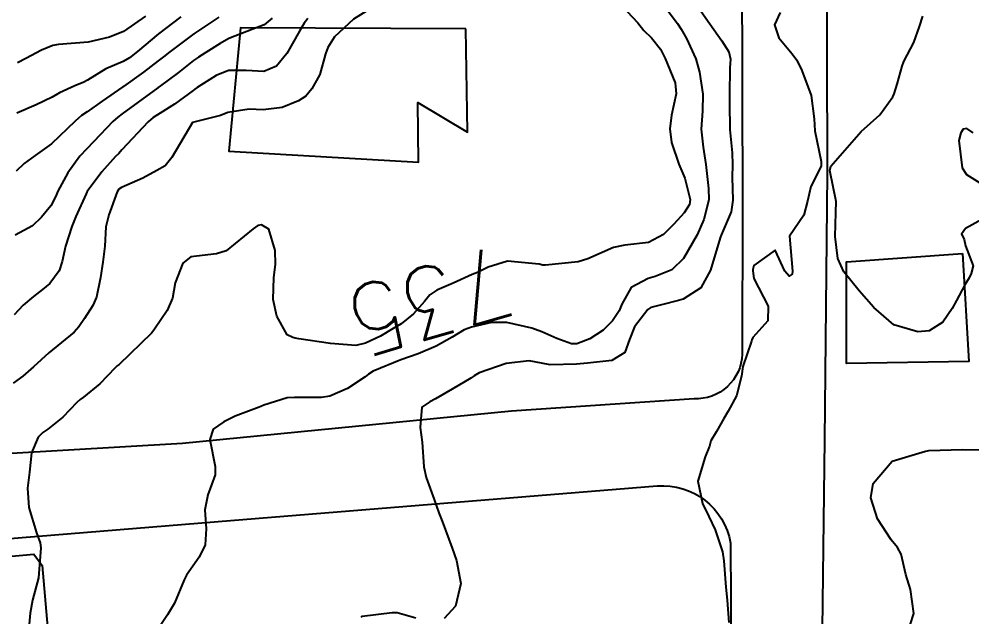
# Model space of a CAD drawing. Header units: metres. Extents: x 318500 to 325275, y 7408834 to 7428799.
# Drawn here: x 323869.6 to 323923.8, y 7420905.2 to 7420939.2 of the extents above; entities that cross this region are included whole.
import ezdxf
from ezdxf.enums import TextEntityAlignment as Align

# ---------------------------------------------------------------- set-up
doc = ezdxf.new("R2010")
doc.units = ezdxf.units.M
doc.header["$MEASUREMENT"] = 0
for name, color, linetype in [('Cotas', 45, 'Continuous'), ('Curvas de Nivel 1m', 11, 'Continuous'), ('Curvas de Nivel 5m', 15, 'Continuous'), ('Edificações', 30, 'Continuous'), ('Vias Primárias', 230, 'Continuous')]:
    doc.layers.add(name, color=color, linetype=linetype)
doc.styles.add('Style-STANDARD', font='STANDARD.shx')

msp = doc.modelspace()

# ---------------------------------------------------------------- linework, layer by layer
at = {"layer": 'Curvas de Nivel 1m', "flags": 128}
for points, elevation in [([(323905.609, 7420940.882), (323907.05, 7420938.948), (323907.26, 7420938.628), (323907.571, 7420938.084), (323908.107, 7420936.935), (323908.301, 7420936.181), (323908.496, 7420934.93), (323908.487, 7420933.959), (323908.406, 7420932.931), (323908.509, 7420931.911), (323908.667, 7420930.928), (323908.825, 7420929.561), (323908.83, 7420928.926), (323908.559, 7420927.797), (323908.168, 7420926.929), (323907.406, 7420925.584), (323906.732, 7420924.95), (323905.797, 7420924.561), (323905.392, 7420924.451), (323904.42, 7420923.944), (323903.9, 7420922.985), (323903.738, 7420922.613), (323903.356, 7420922.044), (323902.825, 7420921.52), (323902.072, 7420921.009), (323901.337, 7420920.735), (323901.042, 7420920.73), (323900.202, 7420921.037), (323899.345, 7420921.411), (323898.783, 7420921.621), (323897.353, 7420921.953), (323896.494, 7420921.942), (323895.349, 7420921.688), (323894.931, 7420921.521), (323894.251, 7420921.116), (323893.335, 7420920.601), (323892.311, 7420920.159), (323891.327, 7420919.817), (323889.771, 7420919.173), (323889.491, 7420919.004), (323889.315, 7420918.865), (323888.302, 7420918.198), (323887.298, 7420917.762), (323886.829, 7420917.682), (323885.297, 7420917.682), (323884.869, 7420917.664), (323883.555, 7420917.256), (323883.373, 7420917.175), (323883.288, 7420917.14), (323881.93, 7420916.631), (323881.275, 7420916.298), (323880.671, 7420915.893), (323880.485, 7420915.298), (323880.784, 7420913.755), (323880.777, 7420913.295), (323880.373, 7420912.148), (323880.196, 7420911.3), (323880.268, 7420910.225), (323880.22, 7420909.3), (323879.875, 7420908.601), (323879.163, 7420907.587), (323879.03, 7420907.312), (323878.474, 7420905.986), (323878.066, 7420905.326), (323877.698, 7420904.755)], 734), ([(323907.608, 7420940.783), (323908.896, 7420938.927), (323909.57, 7420937.95), (323909.976, 7420937.326), (323910.063, 7420936.912), (323910.037, 7420936.429), (323910.016, 7420934.913), (323910.014, 7420934.422), (323910.03, 7420932.912), (323910.168, 7420931.591), (323910.177, 7420930.91), (323910.169, 7420930.21), (323910.204, 7420928.909), (323910.105, 7420928.245), (323909.54, 7420926.909), (323909.503, 7420926.825), (323909.417, 7420926.565), (323908.924, 7420924.917), (323908.385, 7420923.925), (323907.375, 7420923.276), (323907.119, 7420923.199), (323906.143, 7420922.958), (323905.534, 7420922.801), (323905.366, 7420922.684), (323904.62, 7420921.709), (323904.332, 7420920.98), (323904.071, 7420920.245), (323903.328, 7420919.785), (323901.949, 7420919.633), (323901.326, 7420919.57), (323899.823, 7420919.54), (323899.326, 7420919.633), (323898.62, 7420919.764), (323897.325, 7420919.62), (323895.792, 7420919.093), (323895.494, 7420918.921), (323895.315, 7420918.787), (323894.258, 7420918.163), (323893.297, 7420917.603), (323892.983, 7420917.444), (323892.532, 7420917.138), (323892.435, 7420915.976), (323892.552, 7420915.137), (323892.64, 7420913.742), (323892.766, 7420913.135), (323893.221, 7420911.881), (323893.503, 7420911.126), (323893.679, 7420910.647), (323894.254, 7420909.114), (323894.49, 7420908.427), (323894.752, 7420907.106), (323894.433, 7420905.818), (323893.804, 7420905.12)], 733), ([(323889.589, 7420939.777), (323888.637, 7420939.194), (323887.57, 7420938.176), (323887.19, 7420937.587), (323887.054, 7420937.215), (323886.723, 7420936.038), (323886.286, 7420935.222), (323885.937, 7420934.813), (323885.52, 7420934.556), (323884.583, 7420934.175), (323883.512, 7420934.039), (323882.707, 7420934.077), (323881.509, 7420933.877), (323881.081, 7420933.719), (323879.5, 7420933.31), (323878.319, 7420931.327), (323877.947, 7420930.858), (323877.469, 7420930.581), (323876.669, 7420930.145), (323875.454, 7420929.627), (323875.306, 7420929.518), (323875.22, 7420929.372), (323874.733, 7420928.074), (323874.571, 7420927.378), (323874.51, 7420926.278), (323874.406, 7420925.38), (323874.264, 7420924.505), (323874.038, 7420923.383), (323873.828, 7420922.92), (323873.352, 7420922.166), (323873.042, 7420921.697), (323872.765, 7420921.399), (323871.328, 7420920.218), (323870.454, 7420919.433), (323869.855, 7420918.899), (323869.306, 7420918.489)], 736), ([(323912.883, 7420939.578), (323912.576, 7420938.875), (323912.822, 7420938.12), (323913.564, 7420937.22), (323913.838, 7420936.857), (323914.13, 7420936.276), (323914.65, 7420934.849), (323914.827, 7420933.53), (323914.863, 7420932.846), (323915.229, 7420931.096), (323915.222, 7420930.843), (323914.637, 7420929.673), (323914.45, 7420928.85), (323914.233, 7420928.057), (323913.42, 7420926.86), (323913.592, 7420924.858), (323913.564, 7420924.692), (323913.396, 7420924.59), (323913.148, 7420924.864), (323912.6, 7420926.06), (323911.403, 7420925.194), (323911.339, 7420924.953), (323911.336, 7420924.891), (323911.393, 7420924.447), (323912.206, 7420922.877), (323912.192, 7420922.043), (323911.343, 7420921.1), (323911.278, 7420920.954), (323911.257, 7420920.891), (323910.771, 7420919.451), (323910.688, 7420918.896), (323910.418, 7420917.784), (323909.932, 7420916.904), (323909.699, 7420916.49), (323909.273, 7420915.757), (323908.958, 7420915.221), (323908.869, 7420914.916), (323908.638, 7420914.303), (323908.219, 7420912.925), (323908.483, 7420911.659), (323908.845, 7420910.915), (323909.199, 7420910.165), (323909.62, 7420908.906), (323909.688, 7420908.391), (323909.798, 7420906.904), (323909.882, 7420906.169), (323909.982, 7420904.901)], 732), ([(323886.049, 7420939.225), (323885.834, 7420938.971), (323885.573, 7420938.499), (323884.855, 7420937.241), (323884.272, 7420936.527), (323883.544, 7420936.223), (323882.553, 7420936.267), (323881.545, 7420936.266), (323880.848, 7420935.989), (323879.767, 7420935.308), (323879.622, 7420935.215), (323879.528, 7420935.144), (323878.478, 7420934.363), (323877.506, 7420933.757), (323877.254, 7420933.593), (323876.971, 7420933.348), (323875.484, 7420931.753), (323875.301, 7420931.552), (323875.125, 7420931.374), (323874.336, 7420930.512), (323873.508, 7420929.389), (323873.486, 7420929.353), (323873.448, 7420929.268), (323872.858, 7420927.969), (323872.634, 7420927.402), (323872.283, 7420926.281), (323872.085, 7420925.41), (323871.917, 7420924.888), (323871.381, 7420924.167), (323870.977, 7420923.825), (323870.458, 7420923.434), (323869.881, 7420922.924), (323869.354, 7420922.376)], 737), ([(323884.017, 7420939.253), (323883.576, 7420938.874), (323882.934, 7420938.63), (323881.568, 7420938.084), (323881.062, 7420937.798), (323880.258, 7420937.303), (323879.832, 7420937.031), (323879.553, 7420936.832), (323878.7, 7420936.165), (323877.596, 7420935.339), (323877.558, 7420935.311), (323877.529, 7420935.291), (323876.405, 7420934.469), (323875.507, 7420933.812), (323875.253, 7420933.623), (323874.97, 7420933.375), (323874.252, 7420932.622), (323873.484, 7420931.817), (323873.101, 7420931.396), (323872.418, 7420930.454), (323871.849, 7420929.414), (323871.726, 7420929.136), (323871.438, 7420928.588), (323870.915, 7420927.94), (323870.412, 7420927.435), (323869.415, 7420926.904)], 738), ([(323880.995, 7420939.296), (323880.139, 7420938.74), (323879.57, 7420938.355), (323878.201, 7420937.33), (323877.841, 7420937.05), (323877.552, 7420936.817), (323876.72, 7420936.175), (323875.575, 7420935.369), (323875.547, 7420935.353), (323875.53, 7420935.338), (323874.362, 7420934.537), (323873.508, 7420933.93), (323873.192, 7420933.707), (323872.834, 7420933.4), (323871.487, 7420932.108), (323870.563, 7420931.434), (323869.937, 7420930.979), (323869.467, 7420930.55)], 739), ([(323876.831, 7420939.351), (323875.571, 7420938.491), (323874.786, 7420938.16), (323873.565, 7420937.89), (323871.889, 7420937.741), (323871.563, 7420937.694), (323870.907, 7420937.43), (323870.034, 7420936.961), (323869.549, 7420936.712)], 741), ([(323924.349, 7420927.804), (323923.429, 7420927.299), (323923.193, 7420926.964), (323923.325, 7420926.731), (323923.352, 7420926.663), (323923.416, 7420926.302), (323923.85, 7420925.169), (323923.741, 7420924.725), (323923.633, 7420924.49), (323923.39, 7420924.084), (323922.911, 7420923.203), (323922.669, 7420922.741), (323922.14, 7420921.967), (323921.351, 7420921.477), (323920.709, 7420921.407), (323919.356, 7420921.82), (323918.211, 7420922.797), (323917.384, 7420923.739), (323916.502, 7420924.823), (323916.167, 7420925.588), (323916.019, 7420926.831), (323916.062, 7420928.209), (323916.074, 7420928.831), (323915.72, 7420930.593), (323915.762, 7420930.836), (323917.5, 7420932.81), (323918.557, 7420933.752), (323919.293, 7420934.784), (323919.367, 7420934.948), (323919.541, 7420935.496), (323919.821, 7420936.512), (323919.928, 7420936.776), (323920.48, 7420937.862), (323920.811, 7420938.768), (323920.993, 7420939.362)], 732), ([(323923.862, 7420932.725), (323923.504, 7420932.968), (323923.291, 7420932.945), (323923.152, 7420932.735), (323923.045, 7420932.286), (323923.237, 7420930.734), (323923.474, 7420930.359), (323924.394, 7420929.788)], 732), ([(323920.271, 7420904.763), (323920.488, 7420905.412), (323920.306, 7420906.763), (323920.036, 7420907.63), (323919.773, 7420908.771), (323919.563, 7420909.152), (323919.192, 7420909.595), (323918.429, 7420910.792), (323918.044, 7420911.981), (323918.177, 7420912.796), (323919.253, 7420914.073), (323921.141, 7420914.634), (323921.259, 7420914.65), (323921.345, 7420914.663), (323923.26, 7420914.73), (323925.26, 7420914.7)], 732), ([(323892.188, 7420905.139), (323891.134, 7420905.45), (323890.842, 7420905.447), (323889.131, 7420905.23), (323889.094, 7420905.217), (323889.059, 7420905.181)], 733)]:
    msp.add_lwpolyline(points, dxfattribs=dict(at, elevation=elevation))
at = {"layer": 'Curvas de Nivel 5m', "flags": 128}
for points, elevation in [([(323903.599, 7420940.289), (323904.801, 7420938.982), (323905.145, 7420938.545), (323905.572, 7420938.136), (323906.084, 7420937.481), (323906.358, 7420936.958), (323906.919, 7420935.569), (323906.989, 7420934.948), (323906.724, 7420933.74), (323906.629, 7420932.953), (323906.712, 7420932.171), (323907.135, 7420930.945), (323907.468, 7420930.142), (323907.769, 7420928.937), (323907.731, 7420928.65), (323907.439, 7420928.183), (323906.842, 7420927.535), (323906.264, 7420926.957), (323905.415, 7420926.49), (323904.06, 7420926.337), (323903.412, 7420926.217), (323901.965, 7420925.571), (323901.404, 7420925.402), (323899.558, 7420925.204), (323899.402, 7420925.213), (323899.195, 7420925.259), (323897.404, 7420925.438), (323896.296, 7420925.087), (323895.695, 7420924.796), (323895.393, 7420924.666), (323894.31, 7420924.192), (323893.38, 7420923.789), (323892.986, 7420923.523), (323892.672, 7420923.137), (323892.064, 7420922.439), (323891.351, 7420921.88), (323890.893, 7420921.611), (323890.179, 7420921.167), (323889.336, 7420920.776), (323888.786, 7420920.64), (323887.335, 7420920.747), (323885.547, 7420921.019), (323885.338, 7420921.058), (323885.204, 7420921.097), (323884.87, 7420921.237), (323884.292, 7420922.31), (323884.073, 7420923.249), (323884.125, 7420924.513), (323884.205, 7420925.248), (323884.194, 7420926.034), (323883.834, 7420927.254), (323883.424, 7420927.496), (323883.217, 7420927.469), (323882.948, 7420927.267), (323881.407, 7420926.019), (323880.859, 7420925.841), (323879.404, 7420925.679), (323878.947, 7420925.317), (323878.511, 7420924.195), (323878.358, 7420923.325), (323878.062, 7420922.627), (323877.343, 7420921.567), (323877.247, 7420921.436), (323877.159, 7420921.343), (323875.322, 7420919.567), (323875.216, 7420919.476), (323875.099, 7420919.372), (323874.223, 7420918.465), (323873.295, 7420917.695), (323873.117, 7420917.569), (323872.92, 7420917.396), (323872.119, 7420916.566), (323871.267, 7420915.881), (323870.998, 7420915.69), (323870.717, 7420915.428), (323870.347, 7420914.529), (323870.229, 7420913.435), (323870.124, 7420912.539), (323870.193, 7420911.435), (323870.634, 7420909.982), (323870.835, 7420909.425), (323870.884, 7420909.132), (323870.743, 7420907.426), (323870.402, 7420906.171), (323870.268, 7420905.433), (323870.169, 7420904.379)], 735), ([(323878.838, 7420939.321), (323877.57, 7420938.361), (323876.366, 7420937.358), (323875.922, 7420936.997), (323875.551, 7420936.792), (323874.566, 7420936.359), (323873.535, 7420935.728), (323873.321, 7420935.605), (323872.813, 7420935.401), (323871.942, 7420934.995), (323871.52, 7420934.764), (323870.619, 7420934.328), (323869.506, 7420933.853)], 740)]:
    msp.add_lwpolyline(points, dxfattribs=dict(at, elevation=elevation))
at = {"layer": 'Edificações'}
for points in [[(323895.028, 7420938.641), (323882.217, 7420938.688), (323881.557, 7420931.677), (323892.344, 7420931.066), (323892.296, 7420934.454), (323895.123, 7420932.76), (323895.028, 7420938.641)], [(323923.253, 7420925.861), (323923.622, 7420919.726), (323916.664, 7420919.621), (323916.664, 7420925.387), (323923.253, 7420925.861)], [(323870.95, 7420908.128), (323872.105, 7420894.843), (323870.852, 7420894.692), (323871.452, 7420888.728), (323854.513, 7420887.827), (323853.988, 7420892.582), (323837.295, 7420891.234), (323836.441, 7420901.11), (323866.525, 7420903.472), (323866.073, 7420908.378), (323870.484, 7420908.779), (323870.95, 7420908.128)]]:
    msp.add_lwpolyline(points, close=True, dxfattribs=at)
at = {"layer": 'Vias Primárias'}
for points in [[(323715.644, 7420145.548, 0), (323709.04, 7420132.939)], [(323831.088, 7420001.787, 0), (323833.844, 7420008.443, 0.220888)], [(323941.522, 7420999.41, -0.204844), (323936.098, 7420991.784), (323927.098, 7420984.523, 0.055438), (323916.392, 7420973.699, 0.264809), (323911.303, 7420959.983), (323910.7, 7420949.256), (323910.753, 7420928.516), (323910.73, 7420920.138, -0.420097), (323907.995, 7420917.616), (323897.622, 7420916.899), (323878.931, 7420915.06), (323862.388, 7420914.093), (323847.329, 7420912.881), (323837.528, 7420912.364), (323834.573, 7420912.299), (323835.768, 7420906.539), (323858.666, 7420908.821), (323881.649, 7420910.686), (323905.895, 7420912.658, -0.389495), (323910.066, 7420909.409), (323910.133, 7420899.626)], [(323915.262, 7420901.453), (323915.424, 7420915.278), (323915.583, 7420930.425), (323915.53, 7420951.152), (323915.637, 7420958.662, -0.153893), (323919.938, 7420971.658, -0.09592), (323928.448, 7420979.658), (323939.068, 7420987.304, 0.176689), (323948.686, 7420999.25)]]:
    msp.add_lwpolyline(points, format="xyb", dxfattribs=at)

# ---------------------------------------------------------------- texts
at = {"layer": 'Cotas', "style": 'Style-STANDARD'}
msp.add_text('735', height=4, rotation=196.4378, dxfattribs=at).set_placement((323893.014, 7420923.136, 735), align=Align.MIDDLE_CENTER)

doc.saveas('drawing.dxf')
